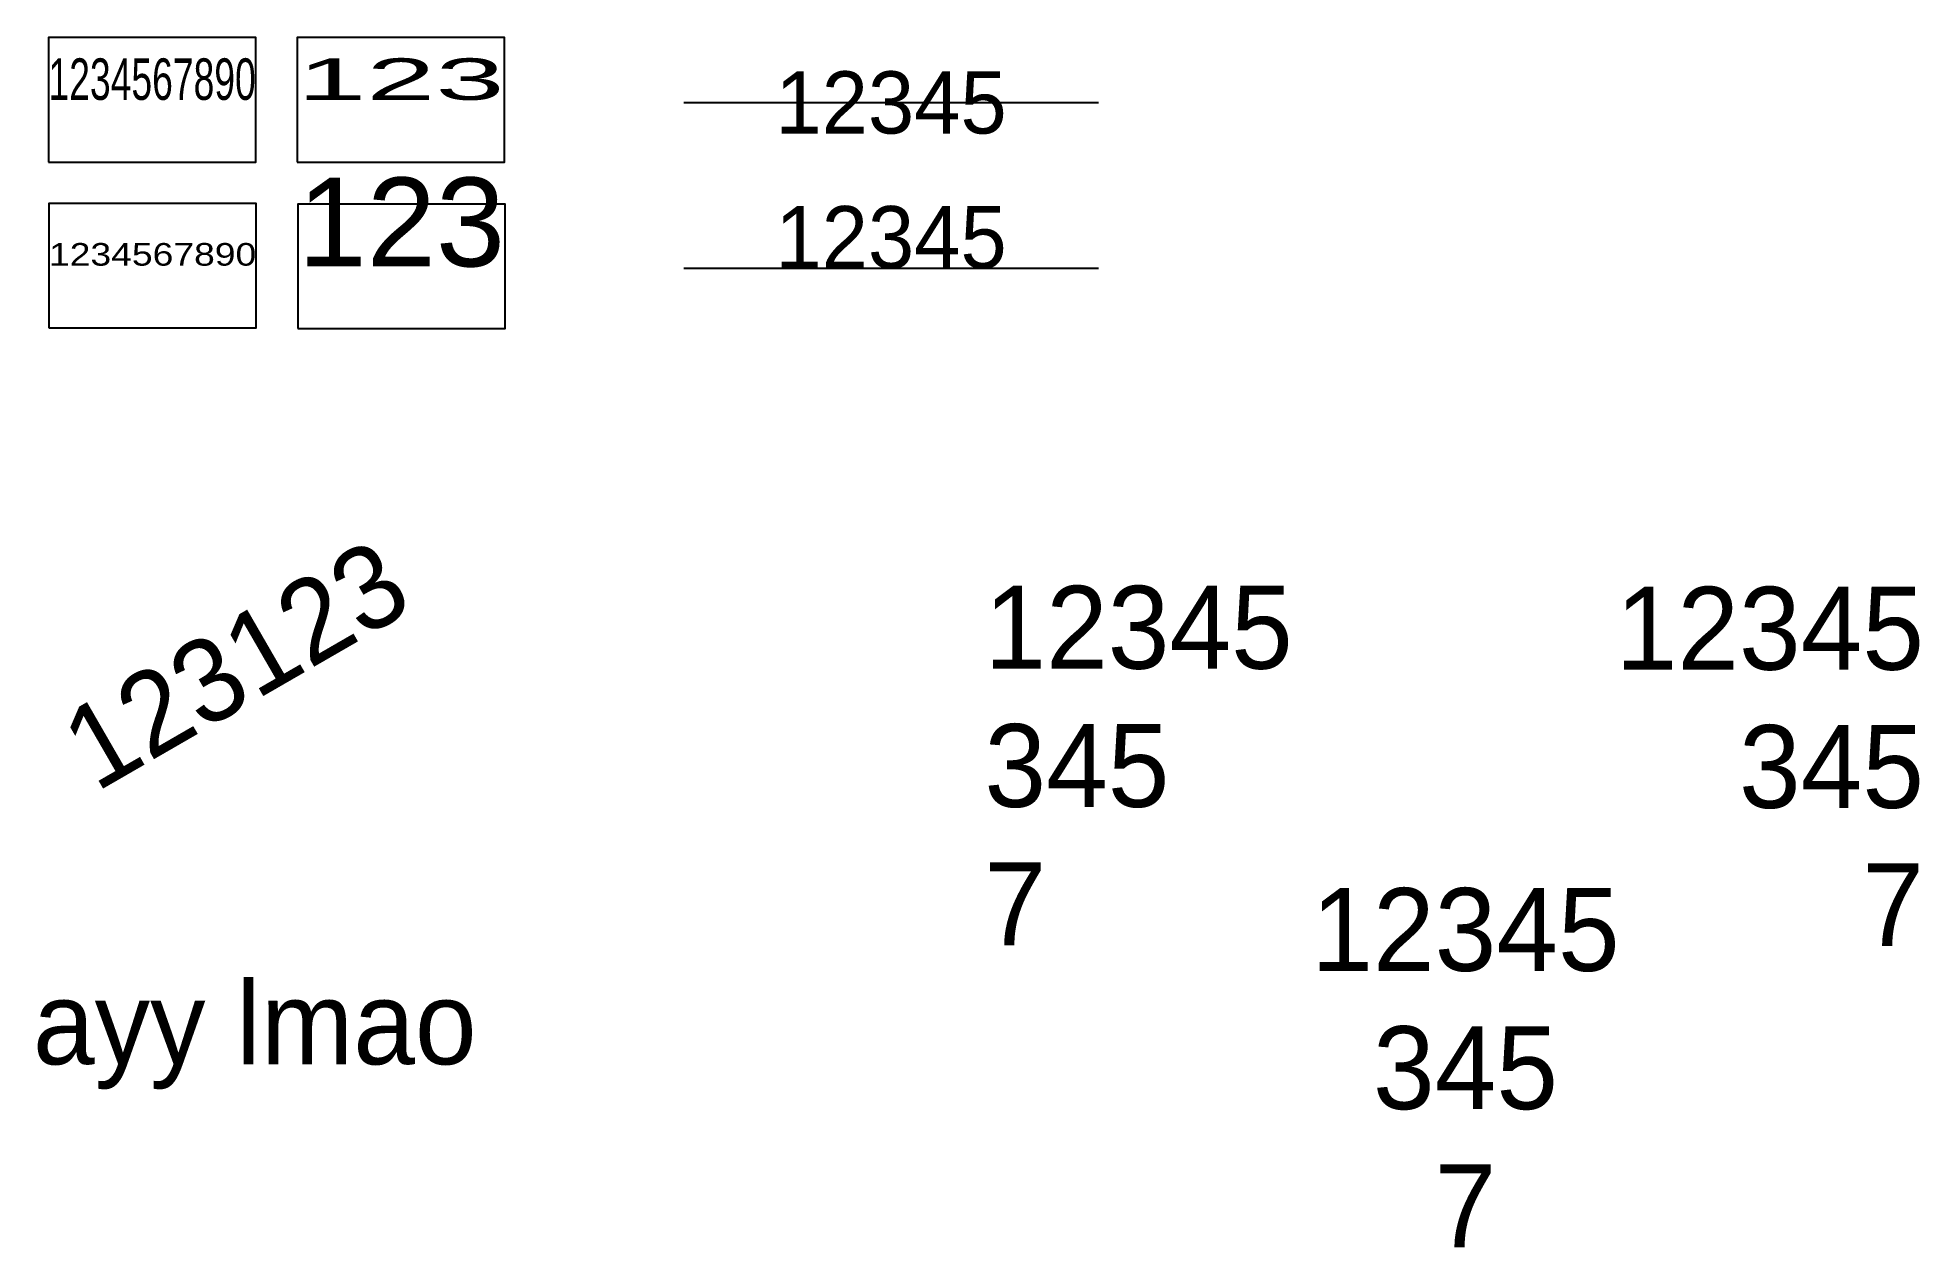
# Model space of a CAD drawing. Header units: millimetres. Extents: x 18 to 472, y -29 to 263.
import ezdxf
from ezdxf.enums import TextEntityAlignment as Align

# ---------------------------------------------------------------- set-up
doc = ezdxf.new("R2010")
doc.units = ezdxf.units.MM

msp = doc.modelspace()

# ---------------------------------------------------------------- linework, layer by layer
for p, q in [((174, 247.11), (274, 247.11)), ((174, 207.11), (274, 207.11))]:
    msp.add_line(p, q)
for points in [[(20.75, 232.73), (70.75, 232.73), (70.75, 262.73), (20.75, 262.73)], [(80.75, 232.73), (130.75, 232.73), (130.75, 262.73), (80.75, 262.73)], [(20.87, 192.74), (70.87, 192.74), (70.87, 222.74), (20.87, 222.74)], [(80.87, 192.56), (130.87, 192.56), (130.87, 222.56), (80.87, 222.56)]]:
    msp.add_lwpolyline(points, close=True)

# ---------------------------------------------------------------- texts
for s, width, p, p2 in [('1234567890', 0.545455, (20.75, 247.73), (70.75, 247.73)), ('123', 2.142857, (80.75, 247.73), (130.75, 247.73))]:
    msp.add_text(s, height=10, dxfattribs=dict(width=width)).set_placement(p, p2, align=Align.FIT)
msp.add_text('12345', height=15).set_placement((224, 247.11), align=Align.MIDDLE)
for s, height, p, p2 in [('123', 21.429, (80.87, 207.56), (130.87, 207.56)), ('1234567890', 5.455, (20.87, 207.74), (70.87, 207.74))]:
    msp.add_text(s, height=height).set_placement(p, p2, align=Align.ALIGNED)
for s, height, p in [('12345', 15, (224, 207.11)), ('12345', 20, (362.56, 37.63)), ('345', 20, (362.56, 4.3)), ('7', 20, (362.56, -29.04))]:
    msp.add_text(s, height=height).set_placement(p, align=Align.CENTER)
msp.add_text('123123', height=20, rotation=30).set_placement((32.16, 80.6))
for s, p in [('12345', (246.52, 110.52)), ('345', (246.52, 77.18)), ('7', (246.52, 43.85)), ('ayy lmao', (17, 15.11))]:
    msp.add_text(s, height=20).set_placement(p)
for s, p in [('12345', (473.16, 110.28)), ('345', (473.16, 76.94)), ('7', (473.16, 43.61))]:
    msp.add_text(s, height=20).set_placement(p, align=Align.RIGHT)

doc.saveas('drawing.dxf')
